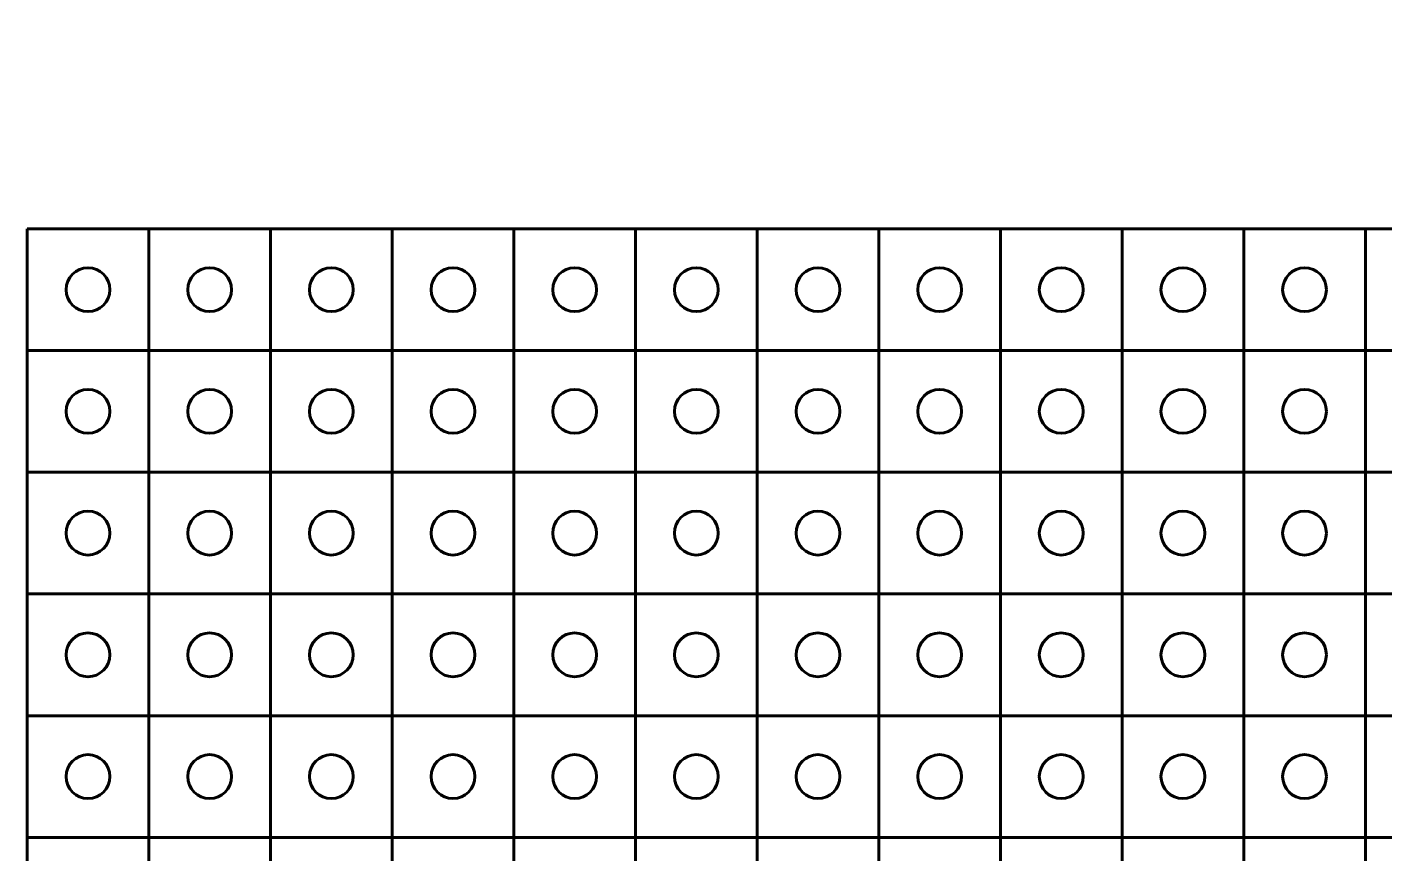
# Model space of a CAD drawing. Header units: millimetres. Extents: x -1927 to 2668, y -5887 to -3281.
# Drawn here: x -1858 to -1300, y -3627 to -3288 of the extents above; entities that cross this region are included whole.
import ezdxf

# ---------------------------------------------------------------- set-up
doc = ezdxf.new("R2010")
doc.units = ezdxf.units.MM
doc.linetypes.add('K5LT_BASIC', pattern=[0])

# ---------------------------------------------------------------- blocks, each defined once
blk = doc.blocks.new('U0')
at = {"color": 150, "linetype": 'K5LT_BASIC', "lineweight": 60, "true_color": 0x0080ff}
for p, q in [((-1808.47, -3570.74), (-1858.47, -3570.74)), ((-1858.47, -3570.74), (-1858.47, -3620.74)), ((-1808.47, -3620.74), (-1808.47, -3570.74)), ((-1858.47, -3620.74), (-1808.47, -3620.74))]:
    blk.add_line(p, q, dxfattribs=at)
blk = doc.blocks.new('U1')
at = {"color": 150, "linetype": 'K5LT_BASIC', "lineweight": 60, "true_color": 0x0080ff}
for p, q in [((-1758.47, -3570.74), (-1808.47, -3570.74)), ((-1808.47, -3570.74), (-1808.47, -3620.74)), ((-1758.47, -3620.74), (-1758.47, -3570.74)), ((-1808.47, -3620.74), (-1758.47, -3620.74))]:
    blk.add_line(p, q, dxfattribs=at)
blk = doc.blocks.new('U2')
at = {"color": 150, "linetype": 'K5LT_BASIC', "lineweight": 60, "true_color": 0x0080ff}
for p, q in [((-1708.47, -3570.74), (-1758.47, -3570.74)), ((-1758.47, -3570.74), (-1758.47, -3620.74)), ((-1708.47, -3620.74), (-1708.47, -3570.74)), ((-1758.47, -3620.74), (-1708.47, -3620.74))]:
    blk.add_line(p, q, dxfattribs=at)
blk = doc.blocks.new('U3')
at = {"color": 150, "linetype": 'K5LT_BASIC', "lineweight": 60, "true_color": 0x0080ff}
for p, q in [((-1658.47, -3570.74), (-1708.47, -3570.74)), ((-1708.47, -3570.74), (-1708.47, -3620.74)), ((-1658.47, -3620.74), (-1658.47, -3570.74)), ((-1708.47, -3620.74), (-1658.47, -3620.74))]:
    blk.add_line(p, q, dxfattribs=at)
blk = doc.blocks.new('U4')
at = {"color": 150, "linetype": 'K5LT_BASIC', "lineweight": 60, "true_color": 0x0080ff}
for p, q in [((-1608.47, -3570.74), (-1658.47, -3570.74)), ((-1658.47, -3570.74), (-1658.47, -3620.74)), ((-1608.47, -3620.74), (-1608.47, -3570.74)), ((-1658.47, -3620.74), (-1608.47, -3620.74))]:
    blk.add_line(p, q, dxfattribs=at)
blk = doc.blocks.new('U5')
at = {"color": 150, "linetype": 'K5LT_BASIC', "lineweight": 60, "true_color": 0x0080ff}
for p, q in [((-1558.47, -3570.74), (-1608.47, -3570.74)), ((-1608.47, -3570.74), (-1608.47, -3620.74)), ((-1558.47, -3620.74), (-1558.47, -3570.74)), ((-1608.47, -3620.74), (-1558.47, -3620.74))]:
    blk.add_line(p, q, dxfattribs=at)
blk = doc.blocks.new('U6')
at = {"color": 150, "linetype": 'K5LT_BASIC', "lineweight": 60, "true_color": 0x0080ff}
for p, q in [((-1508.47, -3570.74), (-1558.47, -3570.74)), ((-1558.47, -3570.74), (-1558.47, -3620.74)), ((-1508.47, -3620.74), (-1508.47, -3570.74)), ((-1558.47, -3620.74), (-1508.47, -3620.74))]:
    blk.add_line(p, q, dxfattribs=at)
blk = doc.blocks.new('U7')
at = {"color": 150, "linetype": 'K5LT_BASIC', "lineweight": 60, "true_color": 0x0080ff}
for p, q in [((-1458.47, -3570.74), (-1508.47, -3570.74)), ((-1508.47, -3570.74), (-1508.47, -3620.74)), ((-1458.47, -3620.74), (-1458.47, -3570.74)), ((-1508.47, -3620.74), (-1458.47, -3620.74))]:
    blk.add_line(p, q, dxfattribs=at)
blk = doc.blocks.new('U8')
at = {"color": 150, "linetype": 'K5LT_BASIC', "lineweight": 60, "true_color": 0x0080ff}
for p, q in [((-1408.47, -3570.74), (-1458.47, -3570.74)), ((-1458.47, -3570.74), (-1458.47, -3620.74)), ((-1408.47, -3620.74), (-1408.47, -3570.74)), ((-1458.47, -3620.74), (-1408.47, -3620.74))]:
    blk.add_line(p, q, dxfattribs=at)
blk = doc.blocks.new('U9')
at = {"color": 150, "linetype": 'K5LT_BASIC', "lineweight": 60, "true_color": 0x0080ff}
for p, q in [((-1358.47, -3570.74), (-1408.47, -3570.74)), ((-1408.47, -3570.74), (-1408.47, -3620.74)), ((-1358.47, -3620.74), (-1358.47, -3570.74)), ((-1408.47, -3620.74), (-1358.47, -3620.74))]:
    blk.add_line(p, q, dxfattribs=at)
blk = doc.blocks.new('U10')
at = {"color": 150, "linetype": 'K5LT_BASIC', "lineweight": 60, "true_color": 0x0080ff}
for p, q in [((-1308.47, -3570.74), (-1358.47, -3570.74)), ((-1358.47, -3570.74), (-1358.47, -3620.74)), ((-1308.47, -3620.74), (-1308.47, -3570.74)), ((-1358.47, -3620.74), (-1308.47, -3620.74))]:
    blk.add_line(p, q, dxfattribs=at)
blk = doc.blocks.new('U11')
at = {"color": 150, "linetype": 'K5LT_BASIC', "lineweight": 60, "true_color": 0x0080ff}
for p, q in [((-1258.47, -3570.74), (-1308.47, -3570.74)), ((-1308.47, -3570.74), (-1308.47, -3620.74)), ((-1258.47, -3620.74), (-1258.47, -3570.74)), ((-1308.47, -3620.74), (-1258.47, -3620.74))]:
    blk.add_line(p, q, dxfattribs=at)
blk = doc.blocks.new('U18')
at = {"color": 150, "linetype": 'K5LT_BASIC', "lineweight": 60, "true_color": 0x0080ff}
for p, q in [((-1808.47, -3520.74), (-1858.47, -3520.74)), ((-1858.47, -3520.74), (-1858.47, -3570.74)), ((-1808.47, -3570.74), (-1808.47, -3520.74)), ((-1858.47, -3570.74), (-1808.47, -3570.74))]:
    blk.add_line(p, q, dxfattribs=at)
blk = doc.blocks.new('U19')
at = {"color": 150, "linetype": 'K5LT_BASIC', "lineweight": 60, "true_color": 0x0080ff}
for p, q in [((-1758.47, -3520.74), (-1808.47, -3520.74)), ((-1808.47, -3520.74), (-1808.47, -3570.74)), ((-1758.47, -3570.74), (-1758.47, -3520.74)), ((-1808.47, -3570.74), (-1758.47, -3570.74))]:
    blk.add_line(p, q, dxfattribs=at)
blk = doc.blocks.new('U20')
at = {"color": 150, "linetype": 'K5LT_BASIC', "lineweight": 60, "true_color": 0x0080ff}
for p, q in [((-1708.47, -3520.74), (-1758.47, -3520.74)), ((-1758.47, -3520.74), (-1758.47, -3570.74)), ((-1708.47, -3570.74), (-1708.47, -3520.74)), ((-1758.47, -3570.74), (-1708.47, -3570.74))]:
    blk.add_line(p, q, dxfattribs=at)
blk = doc.blocks.new('U21')
at = {"color": 150, "linetype": 'K5LT_BASIC', "lineweight": 60, "true_color": 0x0080ff}
for p, q in [((-1658.47, -3520.74), (-1708.47, -3520.74)), ((-1708.47, -3520.74), (-1708.47, -3570.74)), ((-1658.47, -3570.74), (-1658.47, -3520.74)), ((-1708.47, -3570.74), (-1658.47, -3570.74))]:
    blk.add_line(p, q, dxfattribs=at)
blk = doc.blocks.new('U22')
at = {"color": 150, "linetype": 'K5LT_BASIC', "lineweight": 60, "true_color": 0x0080ff}
for p, q in [((-1608.47, -3520.74), (-1658.47, -3520.74)), ((-1658.47, -3520.74), (-1658.47, -3570.74)), ((-1608.47, -3570.74), (-1608.47, -3520.74)), ((-1658.47, -3570.74), (-1608.47, -3570.74))]:
    blk.add_line(p, q, dxfattribs=at)
blk = doc.blocks.new('U23')
at = {"color": 150, "linetype": 'K5LT_BASIC', "lineweight": 60, "true_color": 0x0080ff}
for p, q in [((-1558.47, -3520.74), (-1608.47, -3520.74)), ((-1608.47, -3520.74), (-1608.47, -3570.74)), ((-1558.47, -3570.74), (-1558.47, -3520.74)), ((-1608.47, -3570.74), (-1558.47, -3570.74))]:
    blk.add_line(p, q, dxfattribs=at)
blk = doc.blocks.new('U24')
at = {"color": 150, "linetype": 'K5LT_BASIC', "lineweight": 60, "true_color": 0x0080ff}
for p, q in [((-1508.47, -3520.74), (-1558.47, -3520.74)), ((-1558.47, -3520.74), (-1558.47, -3570.74)), ((-1508.47, -3570.74), (-1508.47, -3520.74)), ((-1558.47, -3570.74), (-1508.47, -3570.74))]:
    blk.add_line(p, q, dxfattribs=at)
blk = doc.blocks.new('U25')
at = {"color": 150, "linetype": 'K5LT_BASIC', "lineweight": 60, "true_color": 0x0080ff}
for p, q in [((-1458.47, -3520.74), (-1508.47, -3520.74)), ((-1508.47, -3520.74), (-1508.47, -3570.74)), ((-1458.47, -3570.74), (-1458.47, -3520.74)), ((-1508.47, -3570.74), (-1458.47, -3570.74))]:
    blk.add_line(p, q, dxfattribs=at)
blk = doc.blocks.new('U26')
at = {"color": 150, "linetype": 'K5LT_BASIC', "lineweight": 60, "true_color": 0x0080ff}
for p, q in [((-1408.47, -3520.74), (-1458.47, -3520.74)), ((-1458.47, -3520.74), (-1458.47, -3570.74)), ((-1408.47, -3570.74), (-1408.47, -3520.74)), ((-1458.47, -3570.74), (-1408.47, -3570.74))]:
    blk.add_line(p, q, dxfattribs=at)
blk = doc.blocks.new('U27')
at = {"color": 150, "linetype": 'K5LT_BASIC', "lineweight": 60, "true_color": 0x0080ff}
for p, q in [((-1358.47, -3520.74), (-1408.47, -3520.74)), ((-1408.47, -3520.74), (-1408.47, -3570.74)), ((-1358.47, -3570.74), (-1358.47, -3520.74)), ((-1408.47, -3570.74), (-1358.47, -3570.74))]:
    blk.add_line(p, q, dxfattribs=at)
blk = doc.blocks.new('U28')
at = {"color": 150, "linetype": 'K5LT_BASIC', "lineweight": 60, "true_color": 0x0080ff}
for p, q in [((-1308.47, -3520.74), (-1358.47, -3520.74)), ((-1358.47, -3520.74), (-1358.47, -3570.74)), ((-1308.47, -3570.74), (-1308.47, -3520.74)), ((-1358.47, -3570.74), (-1308.47, -3570.74))]:
    blk.add_line(p, q, dxfattribs=at)
blk = doc.blocks.new('U29')
at = {"color": 150, "linetype": 'K5LT_BASIC', "lineweight": 60, "true_color": 0x0080ff}
for p, q in [((-1258.47, -3520.74), (-1308.47, -3520.74)), ((-1308.47, -3520.74), (-1308.47, -3570.74)), ((-1258.47, -3570.74), (-1258.47, -3520.74)), ((-1308.47, -3570.74), (-1258.47, -3570.74))]:
    blk.add_line(p, q, dxfattribs=at)
blk = doc.blocks.new('U36')
at = {"color": 150, "linetype": 'K5LT_BASIC', "lineweight": 60, "true_color": 0x0080ff}
for p, q in [((-1808.47, -3470.74), (-1858.47, -3470.74)), ((-1858.47, -3470.74), (-1858.47, -3520.74)), ((-1808.47, -3520.74), (-1808.47, -3470.74)), ((-1858.47, -3520.74), (-1808.47, -3520.74))]:
    blk.add_line(p, q, dxfattribs=at)
blk = doc.blocks.new('U37')
at = {"color": 150, "linetype": 'K5LT_BASIC', "lineweight": 60, "true_color": 0x0080ff}
for p, q in [((-1758.47, -3470.74), (-1808.47, -3470.74)), ((-1808.47, -3470.74), (-1808.47, -3520.74)), ((-1758.47, -3520.74), (-1758.47, -3470.74)), ((-1808.47, -3520.74), (-1758.47, -3520.74))]:
    blk.add_line(p, q, dxfattribs=at)
blk = doc.blocks.new('U38')
at = {"color": 150, "linetype": 'K5LT_BASIC', "lineweight": 60, "true_color": 0x0080ff}
for p, q in [((-1708.47, -3470.74), (-1758.47, -3470.74)), ((-1758.47, -3470.74), (-1758.47, -3520.74)), ((-1708.47, -3520.74), (-1708.47, -3470.74)), ((-1758.47, -3520.74), (-1708.47, -3520.74))]:
    blk.add_line(p, q, dxfattribs=at)
blk = doc.blocks.new('U39')
at = {"color": 150, "linetype": 'K5LT_BASIC', "lineweight": 60, "true_color": 0x0080ff}
for p, q in [((-1658.47, -3470.74), (-1708.47, -3470.74)), ((-1708.47, -3470.74), (-1708.47, -3520.74)), ((-1658.47, -3520.74), (-1658.47, -3470.74)), ((-1708.47, -3520.74), (-1658.47, -3520.74))]:
    blk.add_line(p, q, dxfattribs=at)
blk = doc.blocks.new('U40')
at = {"color": 150, "linetype": 'K5LT_BASIC', "lineweight": 60, "true_color": 0x0080ff}
for p, q in [((-1608.47, -3470.74), (-1658.47, -3470.74)), ((-1658.47, -3470.74), (-1658.47, -3520.74)), ((-1608.47, -3520.74), (-1608.47, -3470.74)), ((-1658.47, -3520.74), (-1608.47, -3520.74))]:
    blk.add_line(p, q, dxfattribs=at)
blk = doc.blocks.new('U41')
at = {"color": 150, "linetype": 'K5LT_BASIC', "lineweight": 60, "true_color": 0x0080ff}
for p, q in [((-1558.47, -3470.74), (-1608.47, -3470.74)), ((-1608.47, -3470.74), (-1608.47, -3520.74)), ((-1558.47, -3520.74), (-1558.47, -3470.74)), ((-1608.47, -3520.74), (-1558.47, -3520.74))]:
    blk.add_line(p, q, dxfattribs=at)
blk = doc.blocks.new('U42')
at = {"color": 150, "linetype": 'K5LT_BASIC', "lineweight": 60, "true_color": 0x0080ff}
for p, q in [((-1508.47, -3470.74), (-1558.47, -3470.74)), ((-1558.47, -3470.74), (-1558.47, -3520.74)), ((-1508.47, -3520.74), (-1508.47, -3470.74)), ((-1558.47, -3520.74), (-1508.47, -3520.74))]:
    blk.add_line(p, q, dxfattribs=at)
blk = doc.blocks.new('U43')
at = {"color": 150, "linetype": 'K5LT_BASIC', "lineweight": 60, "true_color": 0x0080ff}
for p, q in [((-1458.47, -3470.74), (-1508.47, -3470.74)), ((-1508.47, -3470.74), (-1508.47, -3520.74)), ((-1458.47, -3520.74), (-1458.47, -3470.74)), ((-1508.47, -3520.74), (-1458.47, -3520.74))]:
    blk.add_line(p, q, dxfattribs=at)
blk = doc.blocks.new('U44')
at = {"color": 150, "linetype": 'K5LT_BASIC', "lineweight": 60, "true_color": 0x0080ff}
for p, q in [((-1408.47, -3470.74), (-1458.47, -3470.74)), ((-1458.47, -3470.74), (-1458.47, -3520.74)), ((-1408.47, -3520.74), (-1408.47, -3470.74)), ((-1458.47, -3520.74), (-1408.47, -3520.74))]:
    blk.add_line(p, q, dxfattribs=at)
blk = doc.blocks.new('U45')
at = {"color": 150, "linetype": 'K5LT_BASIC', "lineweight": 60, "true_color": 0x0080ff}
for p, q in [((-1358.47, -3470.74), (-1408.47, -3470.74)), ((-1408.47, -3470.74), (-1408.47, -3520.74)), ((-1358.47, -3520.74), (-1358.47, -3470.74)), ((-1408.47, -3520.74), (-1358.47, -3520.74))]:
    blk.add_line(p, q, dxfattribs=at)
blk = doc.blocks.new('U46')
at = {"color": 150, "linetype": 'K5LT_BASIC', "lineweight": 60, "true_color": 0x0080ff}
for p, q in [((-1308.47, -3470.74), (-1358.47, -3470.74)), ((-1358.47, -3470.74), (-1358.47, -3520.74)), ((-1308.47, -3520.74), (-1308.47, -3470.74)), ((-1358.47, -3520.74), (-1308.47, -3520.74))]:
    blk.add_line(p, q, dxfattribs=at)
blk = doc.blocks.new('U47')
at = {"color": 150, "linetype": 'K5LT_BASIC', "lineweight": 60, "true_color": 0x0080ff}
for p, q in [((-1258.47, -3470.74), (-1308.47, -3470.74)), ((-1308.47, -3470.74), (-1308.47, -3520.74)), ((-1258.47, -3520.74), (-1258.47, -3470.74)), ((-1308.47, -3520.74), (-1258.47, -3520.74))]:
    blk.add_line(p, q, dxfattribs=at)
blk = doc.blocks.new('U54')
at = {"color": 150, "linetype": 'K5LT_BASIC', "lineweight": 60, "true_color": 0x0080ff}
for p, q in [((-1808.47, -3420.74), (-1858.47, -3420.74)), ((-1858.47, -3420.74), (-1858.47, -3470.74)), ((-1808.47, -3470.74), (-1808.47, -3420.74)), ((-1858.47, -3470.74), (-1808.47, -3470.74))]:
    blk.add_line(p, q, dxfattribs=at)
blk = doc.blocks.new('U55')
at = {"color": 150, "linetype": 'K5LT_BASIC', "lineweight": 60, "true_color": 0x0080ff}
for p, q in [((-1758.47, -3420.74), (-1808.47, -3420.74)), ((-1808.47, -3420.74), (-1808.47, -3470.74)), ((-1758.47, -3470.74), (-1758.47, -3420.74)), ((-1808.47, -3470.74), (-1758.47, -3470.74))]:
    blk.add_line(p, q, dxfattribs=at)
blk = doc.blocks.new('U56')
at = {"color": 150, "linetype": 'K5LT_BASIC', "lineweight": 60, "true_color": 0x0080ff}
for p, q in [((-1708.47, -3420.74), (-1758.47, -3420.74)), ((-1758.47, -3420.74), (-1758.47, -3470.74)), ((-1708.47, -3470.74), (-1708.47, -3420.74)), ((-1758.47, -3470.74), (-1708.47, -3470.74))]:
    blk.add_line(p, q, dxfattribs=at)
blk = doc.blocks.new('U57')
at = {"color": 150, "linetype": 'K5LT_BASIC', "lineweight": 60, "true_color": 0x0080ff}
for p, q in [((-1658.47, -3420.74), (-1708.47, -3420.74)), ((-1708.47, -3420.74), (-1708.47, -3470.74)), ((-1658.47, -3470.74), (-1658.47, -3420.74)), ((-1708.47, -3470.74), (-1658.47, -3470.74))]:
    blk.add_line(p, q, dxfattribs=at)
blk = doc.blocks.new('U58')
at = {"color": 150, "linetype": 'K5LT_BASIC', "lineweight": 60, "true_color": 0x0080ff}
for p, q in [((-1608.47, -3420.74), (-1658.47, -3420.74)), ((-1658.47, -3420.74), (-1658.47, -3470.74)), ((-1608.47, -3470.74), (-1608.47, -3420.74)), ((-1658.47, -3470.74), (-1608.47, -3470.74))]:
    blk.add_line(p, q, dxfattribs=at)
blk = doc.blocks.new('U59')
at = {"color": 150, "linetype": 'K5LT_BASIC', "lineweight": 60, "true_color": 0x0080ff}
for p, q in [((-1558.47, -3420.74), (-1608.47, -3420.74)), ((-1608.47, -3420.74), (-1608.47, -3470.74)), ((-1558.47, -3470.74), (-1558.47, -3420.74)), ((-1608.47, -3470.74), (-1558.47, -3470.74))]:
    blk.add_line(p, q, dxfattribs=at)
blk = doc.blocks.new('U60')
at = {"color": 150, "linetype": 'K5LT_BASIC', "lineweight": 60, "true_color": 0x0080ff}
for p, q in [((-1508.47, -3420.74), (-1558.47, -3420.74)), ((-1558.47, -3420.74), (-1558.47, -3470.74)), ((-1508.47, -3470.74), (-1508.47, -3420.74)), ((-1558.47, -3470.74), (-1508.47, -3470.74))]:
    blk.add_line(p, q, dxfattribs=at)
blk = doc.blocks.new('U61')
at = {"color": 150, "linetype": 'K5LT_BASIC', "lineweight": 60, "true_color": 0x0080ff}
for p, q in [((-1458.47, -3420.74), (-1508.47, -3420.74)), ((-1508.47, -3420.74), (-1508.47, -3470.74)), ((-1458.47, -3470.74), (-1458.47, -3420.74)), ((-1508.47, -3470.74), (-1458.47, -3470.74))]:
    blk.add_line(p, q, dxfattribs=at)
blk = doc.blocks.new('U62')
at = {"color": 150, "linetype": 'K5LT_BASIC', "lineweight": 60, "true_color": 0x0080ff}
for p, q in [((-1408.47, -3420.74), (-1458.47, -3420.74)), ((-1458.47, -3420.74), (-1458.47, -3470.74)), ((-1408.47, -3470.74), (-1408.47, -3420.74)), ((-1458.47, -3470.74), (-1408.47, -3470.74))]:
    blk.add_line(p, q, dxfattribs=at)
blk = doc.blocks.new('U63')
at = {"color": 150, "linetype": 'K5LT_BASIC', "lineweight": 60, "true_color": 0x0080ff}
for p, q in [((-1358.47, -3420.74), (-1408.47, -3420.74)), ((-1408.47, -3420.74), (-1408.47, -3470.74)), ((-1358.47, -3470.74), (-1358.47, -3420.74)), ((-1408.47, -3470.74), (-1358.47, -3470.74))]:
    blk.add_line(p, q, dxfattribs=at)
blk = doc.blocks.new('U64')
at = {"color": 150, "linetype": 'K5LT_BASIC', "lineweight": 60, "true_color": 0x0080ff}
for p, q in [((-1308.47, -3420.74), (-1358.47, -3420.74)), ((-1358.47, -3420.74), (-1358.47, -3470.74)), ((-1308.47, -3470.74), (-1308.47, -3420.74)), ((-1358.47, -3470.74), (-1308.47, -3470.74))]:
    blk.add_line(p, q, dxfattribs=at)
blk = doc.blocks.new('U65')
at = {"color": 150, "linetype": 'K5LT_BASIC', "lineweight": 60, "true_color": 0x0080ff}
for p, q in [((-1258.47, -3420.74), (-1308.47, -3420.74)), ((-1308.47, -3420.74), (-1308.47, -3470.74)), ((-1258.47, -3470.74), (-1258.47, -3420.74)), ((-1308.47, -3470.74), (-1258.47, -3470.74))]:
    blk.add_line(p, q, dxfattribs=at)
blk = doc.blocks.new('U72')
at = {"color": 150, "linetype": 'K5LT_BASIC', "lineweight": 60, "true_color": 0x0080ff}
for p, q in [((-1808.47, -3370.74), (-1858.47, -3370.74)), ((-1858.47, -3370.74), (-1858.47, -3420.74)), ((-1808.47, -3420.74), (-1808.47, -3370.74)), ((-1858.47, -3420.74), (-1808.47, -3420.74))]:
    blk.add_line(p, q, dxfattribs=at)
blk = doc.blocks.new('U73')
at = {"color": 150, "linetype": 'K5LT_BASIC', "lineweight": 60, "true_color": 0x0080ff}
for p, q in [((-1758.47, -3370.74), (-1808.47, -3370.74)), ((-1808.47, -3370.74), (-1808.47, -3420.74)), ((-1758.47, -3420.74), (-1758.47, -3370.74)), ((-1808.47, -3420.74), (-1758.47, -3420.74))]:
    blk.add_line(p, q, dxfattribs=at)
blk = doc.blocks.new('U74')
at = {"color": 150, "linetype": 'K5LT_BASIC', "lineweight": 60, "true_color": 0x0080ff}
for p, q in [((-1708.47, -3370.74), (-1758.47, -3370.74)), ((-1758.47, -3370.74), (-1758.47, -3420.74)), ((-1708.47, -3420.74), (-1708.47, -3370.74)), ((-1758.47, -3420.74), (-1708.47, -3420.74))]:
    blk.add_line(p, q, dxfattribs=at)
blk = doc.blocks.new('U75')
at = {"color": 150, "linetype": 'K5LT_BASIC', "lineweight": 60, "true_color": 0x0080ff}
for p, q in [((-1658.47, -3370.74), (-1708.47, -3370.74)), ((-1708.47, -3370.74), (-1708.47, -3420.74)), ((-1658.47, -3420.74), (-1658.47, -3370.74)), ((-1708.47, -3420.74), (-1658.47, -3420.74))]:
    blk.add_line(p, q, dxfattribs=at)
blk = doc.blocks.new('U76')
at = {"color": 150, "linetype": 'K5LT_BASIC', "lineweight": 60, "true_color": 0x0080ff}
for p, q in [((-1608.47, -3370.74), (-1658.47, -3370.74)), ((-1658.47, -3370.74), (-1658.47, -3420.74)), ((-1608.47, -3420.74), (-1608.47, -3370.74)), ((-1658.47, -3420.74), (-1608.47, -3420.74))]:
    blk.add_line(p, q, dxfattribs=at)
blk = doc.blocks.new('U77')
at = {"color": 150, "linetype": 'K5LT_BASIC', "lineweight": 60, "true_color": 0x0080ff}
for p, q in [((-1558.47, -3370.74), (-1608.47, -3370.74)), ((-1608.47, -3370.74), (-1608.47, -3420.74)), ((-1558.47, -3420.74), (-1558.47, -3370.74)), ((-1608.47, -3420.74), (-1558.47, -3420.74))]:
    blk.add_line(p, q, dxfattribs=at)
blk = doc.blocks.new('U78')
at = {"color": 150, "linetype": 'K5LT_BASIC', "lineweight": 60, "true_color": 0x0080ff}
for p, q in [((-1508.47, -3370.74), (-1558.47, -3370.74)), ((-1558.47, -3370.74), (-1558.47, -3420.74)), ((-1508.47, -3420.74), (-1508.47, -3370.74)), ((-1558.47, -3420.74), (-1508.47, -3420.74))]:
    blk.add_line(p, q, dxfattribs=at)
blk = doc.blocks.new('U79')
at = {"color": 150, "linetype": 'K5LT_BASIC', "lineweight": 60, "true_color": 0x0080ff}
for p, q in [((-1458.47, -3370.74), (-1508.47, -3370.74)), ((-1508.47, -3370.74), (-1508.47, -3420.74)), ((-1458.47, -3420.74), (-1458.47, -3370.74)), ((-1508.47, -3420.74), (-1458.47, -3420.74))]:
    blk.add_line(p, q, dxfattribs=at)
blk = doc.blocks.new('U80')
at = {"color": 150, "linetype": 'K5LT_BASIC', "lineweight": 60, "true_color": 0x0080ff}
for p, q in [((-1408.47, -3370.74), (-1458.47, -3370.74)), ((-1458.47, -3370.74), (-1458.47, -3420.74)), ((-1408.47, -3420.74), (-1408.47, -3370.74)), ((-1458.47, -3420.74), (-1408.47, -3420.74))]:
    blk.add_line(p, q, dxfattribs=at)
blk = doc.blocks.new('U81')
at = {"color": 150, "linetype": 'K5LT_BASIC', "lineweight": 60, "true_color": 0x0080ff}
for p, q in [((-1358.47, -3370.74), (-1408.47, -3370.74)), ((-1408.47, -3370.74), (-1408.47, -3420.74)), ((-1358.47, -3420.74), (-1358.47, -3370.74)), ((-1408.47, -3420.74), (-1358.47, -3420.74))]:
    blk.add_line(p, q, dxfattribs=at)
blk = doc.blocks.new('U82')
at = {"color": 150, "linetype": 'K5LT_BASIC', "lineweight": 60, "true_color": 0x0080ff}
for p, q in [((-1308.47, -3370.74), (-1358.47, -3370.74)), ((-1358.47, -3370.74), (-1358.47, -3420.74)), ((-1308.47, -3420.74), (-1308.47, -3370.74)), ((-1358.47, -3420.74), (-1308.47, -3420.74))]:
    blk.add_line(p, q, dxfattribs=at)
blk = doc.blocks.new('U83')
at = {"color": 150, "linetype": 'K5LT_BASIC', "lineweight": 60, "true_color": 0x0080ff}
for p, q in [((-1258.47, -3370.74), (-1308.47, -3370.74)), ((-1308.47, -3370.74), (-1308.47, -3420.74)), ((-1258.47, -3420.74), (-1258.47, -3370.74)), ((-1308.47, -3420.74), (-1258.47, -3420.74))]:
    blk.add_line(p, q, dxfattribs=at)
blk = doc.blocks.new('U162')
at = {"color": 150, "linetype": 'K5LT_BASIC', "lineweight": 60, "true_color": 0x0080ff}
for p, q in [((-1808.47, -3620.74), (-1858.47, -3620.74)), ((-1858.47, -3620.74), (-1858.47, -3670.74)), ((-1808.47, -3670.74), (-1808.47, -3620.74)), ((-1858.47, -3670.74), (-1808.47, -3670.74))]:
    blk.add_line(p, q, dxfattribs=at)
blk = doc.blocks.new('U163')
at = {"color": 150, "linetype": 'K5LT_BASIC', "lineweight": 60, "true_color": 0x0080ff}
for p, q in [((-1758.47, -3620.74), (-1808.47, -3620.74)), ((-1808.47, -3620.74), (-1808.47, -3670.74)), ((-1758.47, -3670.74), (-1758.47, -3620.74)), ((-1808.47, -3670.74), (-1758.47, -3670.74))]:
    blk.add_line(p, q, dxfattribs=at)
blk = doc.blocks.new('U164')
at = {"color": 150, "linetype": 'K5LT_BASIC', "lineweight": 60, "true_color": 0x0080ff}
for p, q in [((-1708.47, -3620.74), (-1758.47, -3620.74)), ((-1758.47, -3620.74), (-1758.47, -3670.74)), ((-1708.47, -3670.74), (-1708.47, -3620.74)), ((-1758.47, -3670.74), (-1708.47, -3670.74))]:
    blk.add_line(p, q, dxfattribs=at)
blk = doc.blocks.new('U165')
at = {"color": 150, "linetype": 'K5LT_BASIC', "lineweight": 60, "true_color": 0x0080ff}
for p, q in [((-1658.47, -3620.74), (-1708.47, -3620.74)), ((-1708.47, -3620.74), (-1708.47, -3670.74)), ((-1658.47, -3670.74), (-1658.47, -3620.74)), ((-1708.47, -3670.74), (-1658.47, -3670.74))]:
    blk.add_line(p, q, dxfattribs=at)
blk = doc.blocks.new('U166')
at = {"color": 150, "linetype": 'K5LT_BASIC', "lineweight": 60, "true_color": 0x0080ff}
for p, q in [((-1608.47, -3620.74), (-1658.47, -3620.74)), ((-1658.47, -3620.74), (-1658.47, -3670.74)), ((-1608.47, -3670.74), (-1608.47, -3620.74)), ((-1658.47, -3670.74), (-1608.47, -3670.74))]:
    blk.add_line(p, q, dxfattribs=at)
blk = doc.blocks.new('U167')
at = {"color": 150, "linetype": 'K5LT_BASIC', "lineweight": 60, "true_color": 0x0080ff}
for p, q in [((-1558.47, -3620.74), (-1608.47, -3620.74)), ((-1608.47, -3620.74), (-1608.47, -3670.74)), ((-1558.47, -3670.74), (-1558.47, -3620.74)), ((-1608.47, -3670.74), (-1558.47, -3670.74))]:
    blk.add_line(p, q, dxfattribs=at)
blk = doc.blocks.new('U168')
at = {"color": 150, "linetype": 'K5LT_BASIC', "lineweight": 60, "true_color": 0x0080ff}
for p, q in [((-1508.47, -3620.74), (-1558.47, -3620.74)), ((-1558.47, -3620.74), (-1558.47, -3670.74)), ((-1508.47, -3670.74), (-1508.47, -3620.74)), ((-1558.47, -3670.74), (-1508.47, -3670.74))]:
    blk.add_line(p, q, dxfattribs=at)
blk = doc.blocks.new('U169')
at = {"color": 150, "linetype": 'K5LT_BASIC', "lineweight": 60, "true_color": 0x0080ff}
for p, q in [((-1458.47, -3620.74), (-1508.47, -3620.74)), ((-1508.47, -3620.74), (-1508.47, -3670.74)), ((-1458.47, -3670.74), (-1458.47, -3620.74)), ((-1508.47, -3670.74), (-1458.47, -3670.74))]:
    blk.add_line(p, q, dxfattribs=at)
blk = doc.blocks.new('U170')
at = {"color": 150, "linetype": 'K5LT_BASIC', "lineweight": 60, "true_color": 0x0080ff}
for p, q in [((-1408.47, -3620.74), (-1458.47, -3620.74)), ((-1458.47, -3620.74), (-1458.47, -3670.74)), ((-1408.47, -3670.74), (-1408.47, -3620.74)), ((-1458.47, -3670.74), (-1408.47, -3670.74))]:
    blk.add_line(p, q, dxfattribs=at)
blk = doc.blocks.new('U171')
at = {"color": 150, "linetype": 'K5LT_BASIC', "lineweight": 60, "true_color": 0x0080ff}
for p, q in [((-1358.47, -3620.74), (-1408.47, -3620.74)), ((-1408.47, -3620.74), (-1408.47, -3670.74)), ((-1358.47, -3670.74), (-1358.47, -3620.74)), ((-1408.47, -3670.74), (-1358.47, -3670.74))]:
    blk.add_line(p, q, dxfattribs=at)
blk = doc.blocks.new('U172')
at = {"color": 150, "linetype": 'K5LT_BASIC', "lineweight": 60, "true_color": 0x0080ff}
for p, q in [((-1308.47, -3620.74), (-1358.47, -3620.74)), ((-1358.47, -3620.74), (-1358.47, -3670.74)), ((-1308.47, -3670.74), (-1308.47, -3620.74)), ((-1358.47, -3670.74), (-1308.47, -3670.74))]:
    blk.add_line(p, q, dxfattribs=at)
blk = doc.blocks.new('U173')
at = {"color": 150, "linetype": 'K5LT_BASIC', "lineweight": 60, "true_color": 0x0080ff}
for p, q in [((-1258.47, -3620.74), (-1308.47, -3620.74)), ((-1308.47, -3620.74), (-1308.47, -3670.74)), ((-1258.47, -3670.74), (-1258.47, -3620.74)), ((-1308.47, -3670.74), (-1258.47, -3670.74))]:
    blk.add_line(p, q, dxfattribs=at)

msp = doc.modelspace()

# ---------------------------------------------------------------- linework, layer by layer
at = {"color": 150, "linetype": 'K5LT_BASIC', "lineweight": 60, "true_color": 0x0080ff}
for centre in [(-1833.47, -3395.74), (-1783.47, -3395.74), (-1733.47, -3395.74), (-1683.47, -3395.74), (-1633.47, -3395.74), (-1583.47, -3395.74), (-1533.47, -3395.74), (-1483.47, -3395.74), (-1433.47, -3395.74), (-1383.47, -3395.74), (-1333.47, -3395.74), (-1833.47, -3445.74), (-1783.47, -3445.74), (-1733.47, -3445.74), (-1683.47, -3445.74), (-1633.47, -3445.74), (-1583.47, -3445.74), (-1533.47, -3445.74), (-1483.47, -3445.74), (-1433.47, -3445.74), (-1383.47, -3445.74), (-1333.47, -3445.74), (-1833.47, -3495.74), (-1783.47, -3495.74), (-1733.47, -3495.74), (-1683.47, -3495.74), (-1633.47, -3495.74), (-1583.47, -3495.74), (-1533.47, -3495.74), (-1483.47, -3495.74), (-1433.47, -3495.74), (-1383.47, -3495.74), (-1333.47, -3495.74), (-1833.47, -3545.74), (-1783.47, -3545.74), (-1733.47, -3545.74), (-1683.47, -3545.74), (-1633.47, -3545.74), (-1583.47, -3545.74), (-1533.47, -3545.74), (-1483.47, -3545.74), (-1433.47, -3545.74), (-1383.47, -3545.74), (-1333.47, -3545.74), (-1833.47, -3595.74), (-1783.47, -3595.74), (-1733.47, -3595.74), (-1683.47, -3595.74), (-1633.47, -3595.74), (-1583.47, -3595.74), (-1533.47, -3595.74), (-1483.47, -3595.74), (-1433.47, -3595.74), (-1383.47, -3595.74), (-1333.47, -3595.74)]:
    msp.add_circle(centre, 9, dxfattribs=at)

# ---------------------------------------------------------------- block references
for name in ['U72', 'U73', 'U74', 'U75', 'U76', 'U77', 'U78', 'U79', 'U80', 'U81', 'U82', 'U83', 'U54', 'U55', 'U56', 'U57', 'U58', 'U59', 'U60', 'U61', 'U62', 'U63', 'U64', 'U65', 'U36', 'U37', 'U38', 'U39', 'U40', 'U41', 'U42', 'U43', 'U44', 'U45', 'U46', 'U47', 'U18', 'U19', 'U20', 'U21', 'U22', 'U23', 'U24', 'U25', 'U26', 'U27', 'U28', 'U29', 'U0', 'U1', 'U2', 'U3', 'U4', 'U5', 'U6', 'U7', 'U8', 'U9', 'U10', 'U11', 'U162', 'U163', 'U164', 'U165', 'U166', 'U167', 'U168', 'U169', 'U170', 'U171', 'U172', 'U173']:
    msp.add_blockref(name, (0, 0))

doc.saveas('drawing.dxf')
